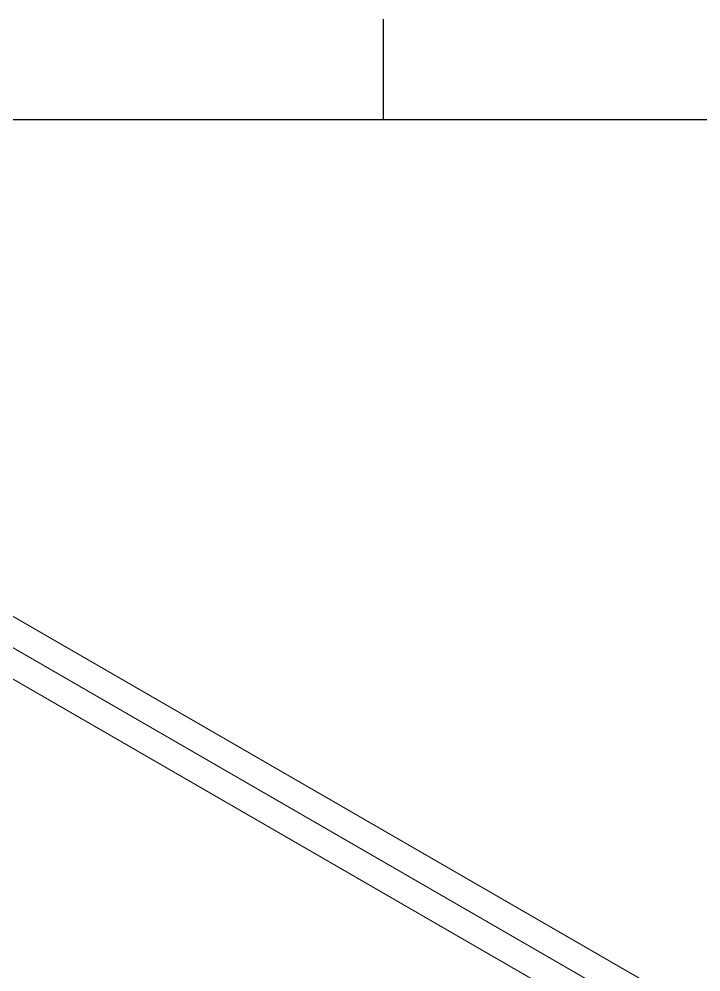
# Model space of a CAD drawing. Header units: millimetres. Extents: x 169 to 14583, y -399 to 10804.
# Drawn here: x 4152 to 4864, y 9272 to 10266 of the extents above; entities that cross this region are included whole.
import ezdxf

# ---------------------------------------------------------------- set-up
doc = ezdxf.new("R2010")
doc.units = ezdxf.units.MM
doc.header["$LTSCALE"] = 35

# ---------------------------------------------------------------- blocks, each defined once
blk = doc.blocks.new('블록12')
for p, q in [((4532.4, 10265.53), (4532.4, 10160.53)), ((14454.9, 10160.53), (279.9, 10160.53))]:
    blk.add_line(p, q)

msp = doc.modelspace()

# ---------------------------------------------------------------- linework, layer by layer
at = {"color": 7, "linetype": 'Continuous', "lineweight": 18}
for p, q in [((3476.779, 10028.818), (4863.941, 9228.027)), ((3450.153, 10011.533), (4807.372, 9228.027)), ((4779.083, 9211.696), (3450.153, 9978.871))]:
    msp.add_line(p, q, dxfattribs=at)

# ---------------------------------------------------------------- block references
at = {"color": 7, "linetype": 'Continuous'}
msp.add_blockref('블록12', (0, 0), dxfattribs=at)

doc.saveas('drawing.dxf')
